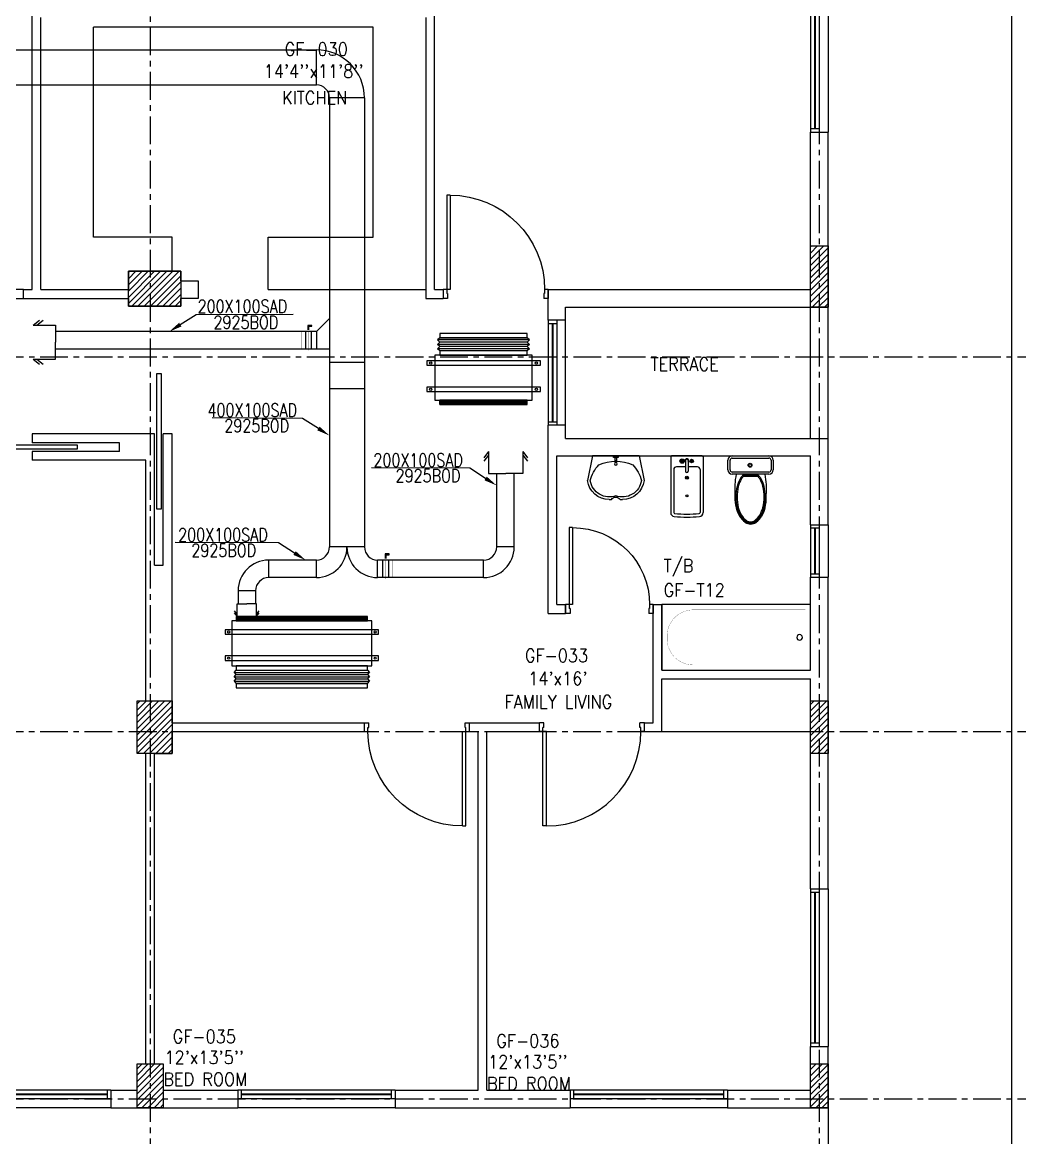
# Model space of a CAD drawing. Header units: millimetres. Extents: x -1288794 to 2153086, y -2701644 to -1335282.
# Drawn here: x 1397343 to 1408748, y -1509612 to -1496863 of the extents above; entities that cross this region are included whole.
import ezdxf

# ---------------------------------------------------------------- set-up
doc = ezdxf.new("R2010")
doc.units = ezdxf.units.MM
doc.header["$LTSCALE"] = 100
doc.header["$PDMODE"] = 34
doc.linetypes.add('CENTER', pattern=[50.8, 31.75, -6.35, 6.35, -6.35])
doc.linetypes.add('DASHED2', pattern=[9.525, 6.35, -3.175])
for name, color, linetype in [('A-ANNO-DIMS', 1, 'Continuous'), ('A-ANNO-TEXT', 8, 'Continuous'), ('A-AREA', 8, 'CENTER'), ('A-DOOR', 4, 'Continuous'), ('A-FLOR-OVHD', 4, 'DASHED2'), ('A-FLOR-PFIX', 8, 'Continuous'), ('A-FLOR-SPCL', 8, 'Continuous'), ('A-GLAZ', 5, 'Continuous'), ('A-GRID', 253, 'CENTER'), ('A-WALL-FULL', 8, 'Continuous'), ('AC- VD', 5, 'Continuous'), ('AC-FAD', 6, 'Continuous'), ('AC-FAD TEXT', 6, 'Continuous'), ('FCU-AC', 160, 'Continuous'), ('L1-E014-C22-VAC (08-08-2010)$0$ETA-AC-DAMPER', 4, 'Continuous'), ('S-COL- HACT.', 9, 'Continuous'), ('S-COL.', 8, 'Continuous')]:
    doc.layers.add(name, color=color, linetype=linetype)
doc.styles.add('ROMANS', font='romans.shx', dxfattribs={"width": 0.8})
doc.styles.add('SIMPLEX', font='simplex.shx', dxfattribs={"width": 0.8})
doc.dimstyles.new('100 of DIM2', dxfattribs={"dimscale": 0, "dimtxt": 200, "dimasz": 150, "dimexe": 75, "dimexo": 200, "dimgap": 75, "dimtad": 1, "dimdec": 0, "dimrnd": 5, "dimzin": 0, "dimdsep": 46, "dimtxsty": 'ROMANS', "dimblk": 'ARCHTICK', "dimcen": 100, "dimclrd": 94, "dimclre": 94, "dimclrt": 2, "dimadec": 0, "dimazin": 0, "dimtfac": 1, "dimtdec": 0, "dimtofl": 0, "dimtmove": 2, "dimatfit": 3, "dimldrblk": 'OPEN90', "dimfxl": 75, "dimtolj": 1, "dimtzin": 0, "dimarcsym": 0})
pattern_1 = [(45, (2502910.96, -1109556.65), (-35.355339, 35.355339), [])]

# ---------------------------------------------------------------- blocks, each defined once
blk = doc.blocks.new('D-120-R1')
for p, q in [((-80, 1180), (-40, 1180)), ((-80, 1180), (-80, 100)), ((-40, 1180), (-40, 55)), ((-1200, 100), (-1160, 100)), ((-1200, 100), (-1200, 0)), ((-1160, 100), (-1160, 55)), ((-1160, 55), (-1150, 55)), ((-1150, 55), (-1150, 0)), ((-80, 100), (0, 100)), ((-50, 55), (-40, 55)), ((-50, 55), (-50, 0)), ((-50, 0), (0, 0)), ((0, 100), (0, 0)), ((-1200, 0), (-1150, 0))]:
    blk.add_line(p, q)
at = {"linetype": 'Continuous'}
blk.add_arc((-80, 100), 1080, 90, 180, dxfattribs=at)
blk = doc.blocks.new('W-180')
for p, q in [((1800, 100), (0, 100)), ((1800, 0), (0, 0)), ((40, 0), (40, 100)), ((1760, 100), (1760, 0))]:
    blk.add_line(p, q)
at = {"linetype": 'Continuous'}
for p, q in [((1760, 53), (40, 53)), ((1760, 47), (40, 47))]:
    blk.add_line(p, q, dxfattribs=at)
blk = doc.blocks.new('LAV-4')
for p, q in [((-266, 0), (-322, -283)), ((-266, 0), (268, 0)), ((268, 0), (324, -280)), ((-48, -500), (-75, -500)), ((75, -500), (50, -500))]:
    blk.add_line(p, q)
for points in [[(-25, 0), (-25, -18), (25, -18), (25, 0)], [(-9, -20), (-9, -57), (8, -57), (8, -20)]]:
    blk.add_lwpolyline(points, close=True)
blk.add_circle((0, -91), 15.4)
for centre, radius, start, end in [((74, -366), 375, 135.3333, 167.1432), ((0, -539), 477, 66.1261, 113.874), ((-74, -366), 375, 12.5199, 44.6667), ((-75, -250), 250, 187.6784, 270), ((-75, -250), 220, 188.5814, 289.9523), ((75, -250), 220, 250.0878, 350.8515), ((75, -250), 250, 270, 353.0121), ((1, -527), 55.9, 28.7827, 151.2173), ((50, -499), 0, 238.1883, 0)]:
    blk.add_arc(centre, radius, start, end)
blk = doc.blocks.new('BIDET-1')
for p, q in [((175, 0), (-175, 0)), ((-185, -10), (-185, -649)), ((-15, -125), (-120, -125)), ((-39, -59), (-69, -59)), ((-54, -44), (-54, -74)), ((-15, -54), (-15, -174)), ((15, -54), (15, -174)), ((120, -125), (15, -125)), ((39, -59), (69, -59)), ((54, -44), (54, -74)), ((185, -10), (185, -649)), ((-150, -155), (-150, -649)), ((12, -250), (-12, -250)), ((-9, -259), (9, -241)), ((-9, -241), (9, -259)), ((0, -238), (0, -262)), ((150, -155), (150, -649))]:
    blk.add_line(p, q)
for centre, radius in [((-54, -59), 25), ((-54, -59), 20), ((-54, -59), 15.2), ((-54, -59), 10.2), ((54, -59), 20), ((54, -59), 15.2), ((54, -59), 10.2), ((0, -250), 17.5), ((0, -250), 12.5), ((0, -457), 12.5), ((0, -457), 10)]:
    blk.add_circle(centre, radius)
for centre, radius, start, end in [((-175, -10), 10, 90, 180), ((175, -10), 10, 0, 90), ((-120, -155), 30, 90, 180), ((0, -54), 20, 318.5904, 221.4096), ((0, -54), 15, 0, 180), ((120, -155), 30, 0, 90), ((0, -174), 15, 180, 0), ((-140, -649), 45, 180, 265.2062), ((-140, -649), 10, 180, 265.2062), ((0, 1020), 1720, 265.2062, 274.7938), ((0, 1020), 1685, 265.2062, 274.7938), ((140, -649), 10, 274.7938, 0), ((140, -649), 45, 274.7938, 0)]:
    blk.add_arc(centre, radius, start, end)
blk = doc.blocks.new('WC-1')
for p, q in [((-210, 0), (210, 0)), ((-260, -160), (-260, -50)), ((-235, -160), (-235, -50)), ((-210, -25), (210, -25)), ((235, -50), (235, -160)), ((260, -50), (260, -160)), ((210, -185), (-210, -185)), ((210, -210), (-210, -210)), ((91, -223), (-91, -223)), ((86, -235), (-86, -235))]:
    blk.add_line(p, q)
for radius in [22.1, 17.1]:
    blk.add_circle((-6, -107), radius)
for centre, radius, start, end in [((-210, -50), 50, 90, 180), ((-210, -50), 25, 90, 180), ((210, -50), 50, 360, 90), ((210, -50), 25, 360, 90), ((-210, -160), 50, 180, 270), ((-210, -160), 25, 180, 270), ((722, -383), 904, 168.9529, 184.0632), ((69, -365), 214, 138.4152, 149.8586), ((69, -365), 201, 139.9943, 149.8586), ((-69, -365), 201, 30.1414, 40.0057), ((-69, -365), 214, 30.1414, 41.5848), ((210, -160), 25, 270, 360), ((210, -160), 50, 270, 360), ((352, -470), 520, 166.4766, 180), ((352, -470), 507, 166.4766, 180), ((178, -428), 341, 149.8586, 166.4766), ((178, -428), 328, 149.8586, 166.4766), ((-178, -428), 328, 13.5234, 30.1414), ((-178, -428), 341, 13.5234, 30.1414), ((-352, -470), 507, 360, 13.5234), ((-352, -470), 520, 360, 13.5234), ((352, -470), 532, 177.5541, 180), ((352, -470), 532, 180, 193.5234), ((352, -470), 520, 180, 193.5234), ((352, -470), 507, 180, 193.5234), ((-352, -470), 507, 346.4766, 360), ((-352, -470), 520, 346.4766, 360), ((-352, -470), 532, 346.4766, 360), ((-352, -470), 532, 360, 2.4459), ((178, -512), 353, 193.5234, 210.1414), ((178, -512), 341, 193.5234, 210.1414), ((178, -512), 328, 193.5234, 210.1414), ((-178, -512), 328, 329.8586, 346.4766), ((-178, -512), 341, 329.8586, 346.4766), ((-178, -512), 353, 329.8586, 346.4766), ((69, -575), 226, 210.1414, 234.4972), ((69, -575), 214, 210.1414, 234.4972), ((69, -575), 201, 210.1414, 234.4972), ((0, -672), 108, 234.4972, 270), ((0, -672), 95.9, 234.4972, 270), ((0, -672), 83.4, 234.4972, 270), ((0, -672), 83.4, 270, 305.5028), ((0, -672), 95.9, 270, 305.5028), ((0, -672), 108, 270, 305.5028), ((-69, -575), 201, 305.5028, 329.8586), ((-69, -575), 214, 305.5028, 329.8586), ((-69, -575), 226, 305.5028, 329.8586)]:
    blk.add_arc(centre, radius, start, end)
at = {"linetype": 'Continuous', "ltscale": 50}
blk.add_arc((-722, -383), 904, 355.9368, 11.0471, dxfattribs=at)
blk = doc.blocks.new('W-60')
for p, q in [((600, 100), (0, 100)), ((600, 0), (0, 0)), ((40, 0), (40, 100)), ((560, 100), (560, 0))]:
    blk.add_line(p, q)
at = {"linetype": 'Continuous'}
for p, q in [((560, 53), (40, 53)), ((560, 47), (40, 47))]:
    blk.add_line(p, q, dxfattribs=at)
blk = doc.blocks.new('W-120')
for p, q in [((1200, 100), (0, 100)), ((1200, 0), (0, 0)), ((40, 0), (40, 100)), ((1160, 100), (1160, 0))]:
    blk.add_line(p, q)
at = {"linetype": 'Continuous'}
for p, q in [((1160, 53), (40, 53)), ((1160, 47), (40, 47))]:
    blk.add_line(p, q, dxfattribs=at)
blk = doc.blocks.new('D-100-R1')
for p, q in [((-80, 980), (-80, 100)), ((-80, 980), (-40, 980)), ((-40, 980), (-40, 55)), ((-1000, 100), (-1000, 0)), ((-1000, 100), (-960, 100)), ((-960, 100), (-960, 55)), ((-960, 55), (-950, 55)), ((-950, 55), (-950, 0)), ((-80, 100), (0, 100)), ((-50, 55), (-50, 0)), ((-50, 55), (-40, 55)), ((-50, 0), (0, 0)), ((0, 100), (0, 0)), ((-1000, 0), (-950, 0))]:
    blk.add_line(p, q)
at = {"linetype": 'Continuous'}
blk.add_arc((-80, 100), 880, 90, 180, dxfattribs=at)
blk = doc.blocks.new('BT-2')
blk.add_lwpolyline([(0, 750), (1700, 750), (1700, 0), (0, 0)], close=True)
at = {"const_width": 2}
blk.add_lwpolyline([(60, 690), (1340, 690, -0.414214), (1640, 390), (1640, 360, -0.414214), (1340, 60), (60, 60)], format="xyb", close=True, dxfattribs=at)
blk.add_circle((125, 375), 31.9)
blk = doc.blocks.new('_ArchTick')
at = {"color": 0, "linetype": 'ByBlock', "const_width": 0.15}
blk.add_lwpolyline([(-0.5, -0.5), (0.5, 0.5)], dxfattribs=at)
blk = doc.blocks.new('*D697')
at = {"layer": 'A-ANNO-DIMS', "color": 94, "linetype": 'Continuous', "lineweight": -2, "ltscale": 3, "transparency": 16777216}
for p, q in [((1393756, -1509469), (1393756, -1512083)), ((1406556, -1509469), (1406556, -1512083)), ((1406556, -1512008), (1393756, -1512008))]:
    blk.add_line(p, q, dxfattribs=at)
at = {"layer": 'Defpoints', "color": 0, "linetype": 'Continuous', "ltscale": 3, "transparency": 16777216}
for p in [(1393756, -1509269), (1406556, -1509269), (1393756, -1512008)]:
    blk.add_point(p, dxfattribs=at)
at = {"layer": 'A-ANNO-DIMS', "color": 94, "linetype": 'Continuous', "lineweight": -2, "ltscale": 3, "transparency": 16777216, "xscale": 150, "yscale": 150, "zscale": 150, "rotation": 180}
blk.add_blockref('_ArchTick', (1393756, -1512008), dxfattribs=at)
at = {"layer": 'A-ANNO-DIMS', "color": 94, "linetype": 'Continuous', "lineweight": -2, "ltscale": 3, "transparency": 16777216, "xscale": 150, "yscale": 150, "zscale": 150}
blk.add_blockref('_ArchTick', (1406556, -1512008), dxfattribs=at)
at = {"layer": 'A-ANNO-DIMS', "color": 2, "linetype": 'Continuous', "ltscale": 3, "transparency": 16777216, "insert": (1400156, -1511833), "char_height": 200, "attachment_point": 5, "style": 'ROMANS'}
blk.add_mtext('\\A1;12800', dxfattribs=at)
blk = doc.blocks.new('_Open90')
at = {"color": 0, "linetype": 'ByBlock', "lineweight": -2}
for p, q in [((0, 0), (-1, 0)), ((-0.5, 0.5), (0, 0)), ((0, 0), (-0.5, -0.5))]:
    blk.add_line(p, q, dxfattribs=at)
blk = doc.blocks.new('fcu-1    1.5 tr')
h = blk.add_hatch()
h.set_pattern_fill('NET', color=3)
h.paths.add_polyline_path([(78733, -1589179), (77733, -1589179), (77733, -1589229), (78733, -1589229)])
at = {"color": 3}
blk.add_lwpolyline([(77733, -1589229), (78733, -1589229), (78733, -1589179), (77733, -1589179)], close=True, dxfattribs=at)
at = {"layer": 'FCU-AC', "color": 1}
for p, q in [((78733, -1588416), (77733, -1588416)), ((77733, -1588416), (77733, -1588466)), ((78733, -1588466), (78733, -1588416)), ((77733, -1588466), (78733, -1588466)), ((78733, -1588616), (77733, -1588616)), ((77733, -1588616), (77733, -1588666)), ((77733, -1588666), (78733, -1588666)), ((78733, -1588666), (78733, -1588616))]:
    blk.add_line(p, q, dxfattribs=at)
at = {"layer": 'FCU-AC', "color": 5}
for p, q in [((77733, -1588466), (77708, -1588491)), ((78758, -1588491), (77708, -1588491)), ((77733, -1588516), (77708, -1588491)), ((77733, -1588516), (77708, -1588541)), ((78758, -1588541), (77708, -1588541)), ((77733, -1588566), (77708, -1588541)), ((77733, -1588566), (77708, -1588591)), ((78733, -1588516), (77733, -1588516)), ((78733, -1588566), (77733, -1588566)), ((78758, -1588491), (78733, -1588466)), ((78758, -1588491), (78733, -1588516)), ((78758, -1588541), (78733, -1588516)), ((78758, -1588541), (78733, -1588566)), ((78758, -1588591), (78733, -1588566)), ((78758, -1588591), (77708, -1588591)), ((77733, -1588616), (77708, -1588591)), ((78758, -1588591), (78733, -1588616))]:
    blk.add_line(p, q, dxfattribs=at)
at = {"layer": 'FCU-AC'}
for p, q in [((78733, -1588466), (77733, -1588466)), ((78788, -1588666), (77678, -1588666)), ((77678, -1588666), (77678, -1589179)), ((78788, -1589179), (78788, -1588666)), ((77678, -1589179), (78788, -1589179))]:
    blk.add_line(p, q, dxfattribs=at)
at = {"layer": 'FCU-AC', "color": 2}
for p, q in [((78733, -1588516), (77733, -1588516)), ((78733, -1588566), (77733, -1588566))]:
    blk.add_line(p, q, dxfattribs=at)
at = {"layer": 'FCU-AC', "color": 6}
for points in [[(77583, -1588779), (78883, -1588779), (78883, -1588729), (77583, -1588729)], [(77583, -1589079), (78883, -1589079), (78883, -1589029), (77583, -1589029)]]:
    blk.add_lwpolyline(points, close=True, dxfattribs=at)
for centre in [(77629, -1588755), (78837, -1588755), (77629, -1589055), (78837, -1589055)]:
    blk.add_circle(centre, 12.5, dxfattribs=at)
blk = doc.blocks.new('fcu 2.5 tr')
h = blk.add_hatch()
h.set_pattern_fill('NET', color=3)
h.paths.add_polyline_path([(83172, -1587743), (81672, -1587743), (81672, -1587793), (83172, -1587793)])
at = {"layer": 'FCU-AC'}
for p, q in [((81672, -1587030), (81647, -1587055)), ((83172, -1587030), (81672, -1587030)), ((83197, -1587055), (83172, -1587030)), ((83197, -1587055), (81647, -1587055)), ((81672, -1587080), (81647, -1587055)), ((81672, -1587080), (81647, -1587105)), ((83197, -1587105), (81647, -1587105)), ((81672, -1587130), (81647, -1587105)), ((81672, -1587130), (81647, -1587155)), ((83197, -1587155), (81647, -1587155)), ((81672, -1587180), (81647, -1587155)), ((83172, -1587080), (81672, -1587080)), ((83172, -1587080), (81672, -1587080)), ((83172, -1587130), (81672, -1587130)), ((83172, -1587130), (81672, -1587130)), ((83197, -1587055), (83172, -1587080)), ((83197, -1587105), (83172, -1587080)), ((83197, -1587105), (83172, -1587130)), ((83197, -1587155), (83172, -1587130)), ((83197, -1587155), (83172, -1587180))]:
    blk.add_line(p, q, dxfattribs=at)
at = {"layer": 'FCU-AC', "color": 1}
for p, q in [((83172, -1586980), (81672, -1586980)), ((81672, -1586980), (81672, -1587030)), ((81672, -1587030), (83172, -1587030)), ((83172, -1587030), (83172, -1586980)), ((83172, -1587180), (81672, -1587180)), ((81672, -1587180), (81672, -1587230)), ((81672, -1587230), (83172, -1587230)), ((83172, -1587230), (83172, -1587180))]:
    blk.add_line(p, q, dxfattribs=at)
at = {"layer": 'FCU-AC'}
blk.add_lwpolyline([(81622, -1587743), (83222, -1587743), (83222, -1587230), (81622, -1587230)], close=True, dxfattribs=at)
at = {"layer": 'FCU-AC', "color": 6}
for points in [[(81547, -1587343), (83297, -1587343), (83297, -1587293), (81547, -1587293)], [(81547, -1587643), (83297, -1587643), (83297, -1587593), (81547, -1587593)]]:
    blk.add_lwpolyline(points, close=True, dxfattribs=at)
at = {"layer": 'FCU-AC', "color": 3}
blk.add_lwpolyline([(81672, -1587793), (83172, -1587793), (83172, -1587743), (81672, -1587743)], close=True, dxfattribs=at)
at = {"layer": 'FCU-AC', "color": 6}
for centre in [(81584, -1587318), (83259, -1587318), (81584, -1587618), (83259, -1587618)]:
    blk.add_circle(centre, 12.5, dxfattribs=at)
blk = doc.blocks.new('*U712')
at = {"layer": 'L1-E014-C22-VAC (08-08-2010)$0$ETA-AC-DAMPER', "color": 5}
for p, q in [((-33, 0), (-33, 200)), ((33, 0), (33, 200))]:
    blk.add_line(p, q, dxfattribs=at)
for points, const_width in [([(-91, 200), (91, 200)], 1.82), ([(0, 0), (0, 214)], 1.5), ([(-91, 0), (91, 0)], 1.82), ([(-48, 0), (-48, -20), (48, -20), (48, 0)], 1.5)]:
    blk.add_lwpolyline(points, dxfattribs=dict(at, const_width=const_width))
at = {"layer": 'L1-E014-C22-VAC (08-08-2010)$0$ETA-AC-DAMPER', "color": 5, "const_width": 1.82}
blk.add_lwpolyline([(75, 200), (75, 0), (-75, 0), (-75, 200)], close=True, dxfattribs=at)
at = {"layer": 'L1-E014-C22-VAC (08-08-2010)$0$ETA-AC-DAMPER', "color": 5}
blk.add_lwpolyline([(6, -20), (6, -62), (40, -62), (40, -72), (-6, -72), (-6, -20)], dxfattribs=at)
blk = doc.blocks.new('FAD OUTLET')
at = {"layer": 'AC-FAD'}
for p, q in [((-253, 196), (-182, 251)), ((-253, 196), (0, 196)), ((-212, 196), (-141, 251)), ((0, 196), (0, 0)), ((0, -196), (0, 0)), ((-253, -196), (0, -196)), ((-253, -196), (-182, -251)), ((-212, -196), (-141, -251))]:
    blk.add_line(p, q, dxfattribs=at)

msp = doc.modelspace()

# ---------------------------------------------------------------- hatches: boundary and pattern name
at = {"layer": 'S-COL- HACT.', "linetype": 'Continuous', "ltscale": 3}
h = msp.add_hatch(dxfattribs=at)
h.set_pattern_fill('ANSI31', color=256, scale=400, style=0)
h.set_pattern_definition(pattern_1)
h.paths.add_polyline_path([(1406355.8, -1500118.6), (1406355.8, -1499418.6), (1406555.8, -1499418.6), (1406555.8, -1500118.6)])
h = msp.add_hatch(dxfattribs=at)
h.set_pattern_fill('ANSI31', color=256, scale=400, style=0)
h.set_pattern_definition([(45, (2502910.96, -1109546.65), (-35.355339, 35.355339), [])])
h.paths.add_polyline_path([(1398555.8, -1499708.6), (1399155.8, -1499708.6), (1399155.8, -1500108.6), (1398555.8, -1500108.6)])
h = msp.add_hatch(dxfattribs=at)
h.set_pattern_fill('ANSI31', color=256, scale=400, style=0)
h.set_pattern_definition(pattern_1)
h.paths.add_polyline_path([(1398655.8, -1505218.6), (1398655.8, -1504618.6), (1399055.8, -1504618.6), (1399055.8, -1505218.6)])
h = msp.add_hatch(dxfattribs=at)
h.set_pattern_fill('ANSI31', color=256, scale=400, style=0)
h.set_pattern_definition(pattern_1)
h.paths.add_polyline_path([(1406355.8, -1505218.6), (1406355.8, -1504618.6), (1406555.8, -1504618.6), (1406555.8, -1505218.6)])
h = msp.add_hatch(dxfattribs=at)
h.set_pattern_fill('ANSI31', color=256, scale=400, style=0)
h.set_pattern_definition(pattern_1)
h.paths.add_polyline_path([(1398655.8, -1509268.6), (1398655.8, -1508768.6), (1398955.8, -1508768.6), (1398955.8, -1509268.6)])
h = msp.add_hatch(dxfattribs=at)
h.set_pattern_fill('ANSI31', color=256, scale=400, style=0)
h.set_pattern_definition(pattern_1)
h.paths.add_polyline_path([(1406555.8, -1508768.6), (1406555.8, -1509268.6), (1406355.8, -1509268.6), (1406355.8, -1508768.6)])

# ---------------------------------------------------------------- linework, layer by layer
at = {"layer": 'A-AREA', "ltscale": 15}
msp.add_line((1408655.8, -1512568.6), (1408655.8, -1469568.6), dxfattribs=at)
at = {"layer": 'A-DOOR', "ltscale": 3}
for points in [[(1398930.8, -1502426.2), (1398880.8, -1502426.2), (1398880.8, -1500876.2), (1398930.8, -1500876.2), (1398930.8, -1502426.2)], [(1397971.8, -1501693.6), (1397971.8, -1501743.6), (1396921.8, -1501743.6), (1396921.8, -1501693.6), (1397971.8, -1501693.6)]]:
    msp.add_lwpolyline(points, dxfattribs=at)
at = {"layer": 'A-FLOR-OVHD', "linetype": 'Continuous', "ltscale": 3}
for p, q in [((1397355.8, -1499918.6), (1395555.8, -1499918.6)), ((1395555.8, -1500018.6), (1397355.8, -1500018.6))]:
    msp.add_line(p, q, dxfattribs=at)
at = {"layer": 'A-FLOR-OVHD', "ltscale": 3}
msp.add_lwpolyline([(1406555.8, -1509268.6), (1406555.8, -1510568.6), (1393755.8, -1510568.6), (1393755.8, -1509268.6), (1392455.8, -1509268.6), (1392455.8, -1510568.6), (1388155.8, -1510568.6), (1388155.8, -1510168.6), (1386555.8, -1510168.6), (1386555.8, -1510568.6), (1379555.8, -1510568.6), (1379555.8, -1500918.6), (1378555.8, -1500918.6), (1378555.8, -1496418.6)], dxfattribs=at)
msp.add_lwpolyline([(1406555.8, -1509268.6), (1406555.8, -1510568.6), (1393755.8, -1510568.6), (1393755.8, -1509268.6), (1392455.8, -1509268.6), (1392455.8, -1510568.6), (1388155.8, -1510568.6), (1388155.8, -1510168.6), (1386555.8, -1510168.6), (1386555.8, -1510568.6), (1379555.8, -1510568.6), (1379555.8, -1500918.6), (1378555.8, -1500918.6), (1378555.8, -1496418.6)], dxfattribs=at)
at = {"layer": 'A-FLOR-SPCL', "ltscale": 3}
for p, q in [((1401355.8, -1496918.6), (1398155.8, -1496918.6)), ((1398155.8, -1499318.6), (1398155.8, -1496918.6)), ((1401355.8, -1499318.6), (1401355.8, -1496918.6)), ((1399055.8, -1499318.6), (1398155.8, -1499318.6)), ((1399055.8, -1499708.6), (1399055.8, -1499318.6)), ((1400155.8, -1499918.6), (1400155.8, -1499318.6)), ((1400155.8, -1499318.6), (1401355.8, -1499318.6)), ((1400155.8, -1499918.6), (1401955.8, -1499918.6)), ((1402055.8, -1499918.6), (1402155.8, -1499918.6)), ((1401955.8, -1500018.6), (1402155.8, -1500018.6)), ((1406355.8, -1501618.6), (1406355.8, -1500118.6)), ((1406555.8, -1501618.6), (1406555.8, -1500118.6)), ((1404655.8, -1504968.6), (1406355.8, -1504968.6))]:
    msp.add_line(p, q, dxfattribs=at)
at = {"layer": 'A-GLAZ', "ltscale": 3}
for p, q in [((1406555.8, -1496318.6), (1406555.8, -1498118.6)), ((1403555.8, -1501468.6), (1403555.8, -1500268.6)), ((1406555.8, -1502606), (1406555.8, -1503206)), ((1406555.8, -1506768.6), (1406555.8, -1508568.6)), ((1398355.8, -1509268.6), (1396555.8, -1509268.6)), ((1401605.8, -1509268.6), (1399805.8, -1509268.6)), ((1405405.8, -1509268.6), (1403605.8, -1509268.6))]:
    msp.add_line(p, q, dxfattribs=at)
at = {"layer": 'A-GRID', "ltscale": 0.1}
for p, q in [((1398805.8, -1466442.6), (1398805.8, -1514577)), ((1406455.8, -1466442.6), (1406455.8, -1514577)), ((1369100, -1500687.6), (1412639.6, -1500687.6)), ((1369098.6, -1504968.6), (1412638.2, -1504968.6)), ((1369098.6, -1509168.6), (1412638.2, -1509168.6))]:
    msp.add_line(p, q, dxfattribs=at)
at = {"layer": 'A-WALL-FULL', "ltscale": 3}
for p, q in [((1402055.8, -1499918.6), (1402055.8, -1494518.6)), ((1397455.8, -1499918.6), (1397455.8, -1496018.6)), ((1397555.8, -1499918.6), (1397555.8, -1496807.9)), ((1401955.8, -1496807.9), (1401955.8, -1500018.6)), ((1406355.8, -1498118.6), (1406555.8, -1498118.6)), ((1406355.8, -1499918.6), (1406355.8, -1498118.6)), ((1406555.8, -1500118.6), (1406555.8, -1498118.6)), ((1397355.8, -1500018.6), (1397355.8, -1499918.6)), ((1397355.8, -1499918.6), (1397455.8, -1499918.6)), ((1397555.8, -1499918.6), (1398555.8, -1499918.6)), ((1403355.8, -1500268.6), (1403355.8, -1499918.6)), ((1403355.8, -1499918.6), (1406355.8, -1499918.6)), ((1397355.8, -1500018.6), (1398555.8, -1500018.6)), ((1403555.8, -1500118.6), (1406555.8, -1500118.6)), ((1403555.8, -1500268.6), (1403555.8, -1500118.6)), ((1403555.8, -1500268.6), (1403355.8, -1500268.6)), ((1403355.8, -1503618.6), (1403355.8, -1501468.6)), ((1403555.8, -1501468.6), (1403355.8, -1501468.6)), ((1403555.8, -1501618.6), (1403555.8, -1501468.6)), ((1398755.8, -1501568.6), (1397455.8, -1501568.6)), ((1397455.8, -1501568.6), (1397455.8, -1501668.6)), ((1398855.8, -1501568.6), (1398755.8, -1501568.6)), ((1398855.8, -1503068.6), (1398855.8, -1501568.6)), ((1398955.8, -1503068.6), (1398955.8, -1501568.6)), ((1399055.8, -1501568.6), (1398955.8, -1501568.6)), ((1399055.8, -1504868.6), (1399055.8, -1501568.6)), ((1403555.8, -1501618.6), (1406555.8, -1501618.6)), ((1406555.8, -1502606), (1406555.8, -1501618.6)), ((1398455.8, -1501668.6), (1397455.8, -1501668.6)), ((1398455.8, -1501768.6), (1398455.8, -1501668.6)), ((1398455.8, -1501768.6), (1397455.8, -1501768.6)), ((1397455.8, -1501768.6), (1397455.8, -1501868.6)), ((1398755.8, -1501868.6), (1397455.8, -1501868.6)), ((1398755.8, -1504618.6), (1398755.8, -1501868.6)), ((1403455.8, -1501818.6), (1406355.8, -1501818.6)), ((1403455.8, -1503518.6), (1403455.8, -1501818.6)), ((1406355.8, -1502606), (1406355.8, -1501818.6)), ((1406355.8, -1502606), (1406555.8, -1502606)), ((1398855.8, -1503068.6), (1398955.8, -1503068.6)), ((1406355.8, -1503206), (1406555.8, -1503206)), ((1406355.8, -1504268.6), (1406355.8, -1503206)), ((1406555.8, -1506768.6), (1406555.8, -1503206)), ((1403455.8, -1503518.6), (1403555.8, -1503518.6)), ((1403555.8, -1503618.6), (1403555.8, -1503518.6)), ((1404555.8, -1504868.6), (1404555.8, -1503518.6)), ((1404555.8, -1503518.6), (1404655.8, -1503518.6)), ((1404655.8, -1504268.6), (1404655.8, -1503518.6)), ((1403355.8, -1503618.6), (1403555.8, -1503618.6)), ((1404655.8, -1504268.6), (1406355.8, -1504268.6)), ((1404655.8, -1504968.6), (1404655.8, -1504368.6)), ((1404655.8, -1504368.6), (1406355.8, -1504368.6)), ((1406355.8, -1506768.6), (1406355.8, -1504368.6)), ((1399055.8, -1504868.6), (1401255.8, -1504868.6)), ((1401255.8, -1504968.6), (1401255.8, -1504868.6)), ((1402455.8, -1504868.6), (1403255.8, -1504868.6)), ((1402455.8, -1504968.6), (1402455.8, -1504868.6)), ((1403255.8, -1504968.6), (1403255.8, -1504868.6)), ((1404455.8, -1504868.6), (1404555.8, -1504868.6)), ((1404455.8, -1504968.6), (1404455.8, -1504868.6)), ((1399055.8, -1504968.6), (1401255.8, -1504968.6)), ((1402455.8, -1504968.6), (1402555.8, -1504968.6)), ((1402555.8, -1509068.6), (1402555.8, -1504968.6)), ((1402655.8, -1504968.6), (1403255.8, -1504968.6)), ((1402655.8, -1509068.6), (1402655.8, -1504968.6)), ((1404455.8, -1504968.6), (1404655.8, -1504968.6)), ((1398755.8, -1508768.6), (1398755.8, -1505218.6)), ((1398855.8, -1508768.6), (1398855.8, -1505218.6)), ((1406355.8, -1506768.6), (1406555.8, -1506768.6)), ((1406355.8, -1509068.6), (1406355.8, -1508568.6)), ((1406355.8, -1508568.6), (1406555.8, -1508568.6)), ((1406555.8, -1509268.6), (1406555.8, -1508568.6)), ((1398355.8, -1509068.6), (1398655.8, -1509068.6)), ((1398355.8, -1509068.6), (1398355.8, -1509268.6)), ((1398955.8, -1509068.6), (1399805.8, -1509068.6)), ((1399805.8, -1509068.6), (1399805.8, -1509268.6)), ((1401605.8, -1509068.6), (1402555.8, -1509068.6)), ((1401605.8, -1509068.6), (1401605.8, -1509268.6)), ((1402655.8, -1509068.6), (1403605.8, -1509068.6)), ((1403605.8, -1509068.6), (1403605.8, -1509268.6)), ((1405405.8, -1509068.6), (1406355.8, -1509068.6)), ((1405405.8, -1509068.6), (1405405.8, -1509268.6)), ((1398355.8, -1509268.6), (1399805.8, -1509268.6)), ((1401605.8, -1509268.6), (1403605.8, -1509268.6)), ((1405405.8, -1509268.6), (1406555.8, -1509268.6))]:
    msp.add_line(p, q, dxfattribs=at)
at = {"layer": 'A-WALL-FULL', "linetype": 'Continuous', "ltscale": 3}
for p, q in [((1399155.8, -1499708.6), (1398555.8, -1499708.6)), ((1398555.8, -1499708.6), (1398555.8, -1499918.6)), ((1399155.8, -1499818.6), (1399155.8, -1499708.6)), ((1399155.8, -1499818.6), (1399355.8, -1499818.6)), ((1399355.8, -1499818.6), (1399355.8, -1500018.6)), ((1398555.8, -1500018.6), (1398555.8, -1500108.6)), ((1399355.8, -1500018.6), (1399155.8, -1500018.6)), ((1399155.8, -1500108.6), (1399155.8, -1500018.6)), ((1398555.8, -1500108.6), (1399155.8, -1500108.6)), ((1398655.8, -1505218.6), (1398655.8, -1504618.6)), ((1398655.8, -1504618.6), (1398755.8, -1504618.6)), ((1399055.8, -1505218.6), (1399055.8, -1504968.6)), ((1398755.8, -1505218.6), (1398655.8, -1505218.6)), ((1398855.8, -1505218.6), (1399055.8, -1505218.6)), ((1398655.8, -1509068.6), (1398655.8, -1508768.6)), ((1398655.8, -1508768.6), (1398755.8, -1508768.6)), ((1398855.8, -1508768.6), (1398955.8, -1508768.6)), ((1398955.8, -1508768.6), (1398955.8, -1509068.6))]:
    msp.add_line(p, q, dxfattribs=at)
at = {"layer": 'AC-FAD'}
for p, q in [((1397241.5, -1497178.1, 0), (1400705.8, -1497178.1)), ((1400705.8, -1497578.1), (1400705.8, -1497178.1)), ((1397241.5, -1497578.1), (1400705.8, -1497578.1)), ((1400855.8, -1497728.1), (1400855.8, -1502860.1)), ((1401255.8, -1497728.1), (1400855.8, -1497728.1)), ((1401255.8, -1497728.1), (1401255.8, -1502860.1)), ((1400855.8, -1500249), (1400705.8, -1500399)), ((1400705.8, -1500399), (1397725.4, -1500399)), ((1400705.8, -1500399), (1400705.8, -1500599)), ((1400855.8, -1500599), (1397725.4, -1500599)), ((1400855.8, -1500749), (1401255.8, -1500749)), ((1400855.8, -1501049), (1401255.8, -1501049)), ((1402767.4, -1502860.1), (1402767.4, -1502023.2)), ((1402967.4, -1502860.1), (1402967.4, -1502023.2)), ((1401255.8, -1502860.1), (1400855.8, -1502860.1)), ((1402967.4, -1502860.1), (1402767.4, -1502860.1)), ((1400705.8, -1503010.1), (1400161.1, -1503010.1)), ((1400161.1, -1503210.1), (1400161.1, -1503010.1)), ((1400705.8, -1503210.1), (1400705.8, -1503010.1)), ((1402617.4, -1503010.1), (1401405.8, -1503010.1)), ((1401405.8, -1503210.1), (1401405.8, -1503010.1)), ((1402617.4, -1503210.1), (1402617.4, -1503010.1, 0)), ((1400705.8, -1503210.1), (1400161.1, -1503210.1)), ((1402617.4, -1503210.1), (1401405.8, -1503210.1)), ((1399811.1, -1503360.1), (1399811.1, -1503507.9)), ((1400011.1, -1503360.1), (1399811.1, -1503360.1)), ((1400011.1, -1503360.1), (1400011.1, -1503507.9))]:
    msp.add_line(p, q, dxfattribs=at)
for centre, radius, start, end in [((1400705.8, -1497728.1, 0), 550, 0, 90), ((1400705.8, -1497728.1, 0), 150, 0, 90), ((1400705.8, -1502860.1), 150, 270, 0), ((1400705.8, -1502860.1), 350, 270, 0), ((1401405.8, -1502860.1), 350, 180, 270), ((1401405.8, -1502860.1), 150, 180, 270), ((1402617.4, -1502860.1, 0), 150, 270, 0), ((1402617.4, -1502860.1, 0), 350, 270, 0), ((1400161.1, -1503360.1), 350, 90, 180), ((1400161.1, -1503360.1), 150, 90, 180)]:
    msp.add_arc(centre, radius, start, end, dxfattribs=at)
at = {"layer": 'AC-FAD TEXT'}
for points in [[(1399149.9, -1500318.5), (1399332, -1500202.7), (1400441.7, -1500197.7)], [(1400729.2, -1501505.9), (1400547.1, -1501390), (1399513.1, -1501385.4)], [(1402640.8, -1502076.8), (1402458.7, -1501960.9), (1401337.5, -1501955.9)], [(1400456.6, -1502929.6), (1400274.5, -1502813.8), (1399089.4, -1502808.4)]]:
    msp.add_lwpolyline(points, dxfattribs=at)
for points in [[(1399136.5, -1500297.4), (1399023.4, -1500399), (1399163.4, -1500339.6)], [(1400742.6, -1501484.8), (1400855.8, -1501586.4), (1400715.8, -1501527)], [(1402654.2, -1502055.7), (1402767.4, -1502157.3), (1402627.4, -1502097.9)], [(1400470, -1502908.5), (1400583.1, -1503010.1), (1400443.1, -1502950.7)]]:
    msp.add_solid(points, dxfattribs=at)
at = {"layer": 'S-COL.', "linetype": 'Continuous', "ltscale": 3}
for points in [[(1406355.8, -1500118.6), (1406355.8, -1499418.6), (1406555.8, -1499418.6), (1406555.8, -1500118.6)], [(1406355.8, -1500118.6), (1406355.8, -1499418.6), (1406555.8, -1499418.6), (1406555.8, -1500118.6)], [(1406355.8, -1500118.6), (1406355.8, -1499418.6), (1406555.8, -1499418.6), (1406555.8, -1500118.6)], [(1398555.8, -1499708.6), (1399155.8, -1499708.6), (1399155.8, -1500108.6), (1398555.8, -1500108.6)], [(1398555.8, -1499708.6), (1399155.8, -1499708.6), (1399155.8, -1500108.6), (1398555.8, -1500108.6)], [(1398555.8, -1499708.6), (1399155.8, -1499708.6), (1399155.8, -1500108.6), (1398555.8, -1500108.6)], [(1398655.8, -1505218.6), (1398655.8, -1504618.6), (1399055.8, -1504618.6), (1399055.8, -1505218.6)], [(1398655.8, -1505218.6), (1398655.8, -1504618.6), (1399055.8, -1504618.6), (1399055.8, -1505218.6)], [(1398655.8, -1505218.6), (1398655.8, -1504618.6), (1399055.8, -1504618.6), (1399055.8, -1505218.6)], [(1406355.8, -1505218.6), (1406355.8, -1504618.6), (1406555.8, -1504618.6), (1406555.8, -1505218.6)], [(1406355.8, -1505218.6), (1406355.8, -1504618.6), (1406555.8, -1504618.6), (1406555.8, -1505218.6)], [(1406355.8, -1505218.6), (1406355.8, -1504618.6), (1406555.8, -1504618.6), (1406555.8, -1505218.6)], [(1398655.8, -1509268.6), (1398655.8, -1508768.6), (1398955.8, -1508768.6), (1398955.8, -1509268.6)], [(1398655.8, -1509268.6), (1398655.8, -1508768.6), (1398955.8, -1508768.6), (1398955.8, -1509268.6)], [(1398655.8, -1509268.6), (1398655.8, -1508768.6), (1398955.8, -1508768.6), (1398955.8, -1509268.6)], [(1406555.8, -1508768.6), (1406555.8, -1509268.6), (1406355.8, -1509268.6), (1406355.8, -1508768.6)], [(1406555.8, -1508768.6), (1406555.8, -1509268.6), (1406355.8, -1509268.6), (1406355.8, -1508768.6)], [(1406555.8, -1508768.6), (1406555.8, -1509268.6), (1406355.8, -1509268.6), (1406355.8, -1508768.6)]]:
    msp.add_lwpolyline(points, close=True, dxfattribs=at)

# ---------------------------------------------------------------- block references
at = {"layer": 'A-DOOR', "ltscale": 3, "xscale": -1}
for name, p in [('D-120-R1', (1402155.8, -1500018.6)), ('D-100-R1', (1403555.8, -1503618.6))]:
    msp.add_blockref(name, p, dxfattribs=at)
at = {"layer": 'A-DOOR', "ltscale": 3, "xscale": -1, "rotation": 180}
msp.add_blockref('D-120-R1', (1402455.8, -1504868.6), dxfattribs=at)
at = {"layer": 'A-DOOR', "ltscale": 3, "rotation": 180}
msp.add_blockref('D-120-R1', (1403255.8, -1504868.6), dxfattribs=at)
at = {"layer": 'A-FLOR-PFIX', "ltscale": 3, "xscale": -1}
for name, p in [('LAV-4', (1404129.8, -1501818.6)), ('BT-2', (1406355.8, -1504268.6))]:
    msp.add_blockref(name, p, dxfattribs=at)
at = {"layer": 'A-FLOR-PFIX', "ltscale": 3}
for name, p in [('BIDET-1', (1404942.3, -1501818.6)), ('WC-1', (1405670.5, -1501818.6))]:
    msp.add_blockref(name, p, dxfattribs=at)
at = {"layer": 'A-GLAZ', "ltscale": 3, "xscale": -1}
for name, p, rotation in [('W-180', (1406355.8, -1498118.6), 270), ('W-120', (1403355.8, -1501468.6), 270), ('W-60', (1406355.8, -1503206), 270), ('W-180', (1406355.8, -1508568.6), 270), ('W-180', (1396555.8, -1509068.6), 180), ('W-180', (1399805.8, -1509068.6), 180), ('W-180', (1403605.8, -1509068.6), 180)]:
    msp.add_blockref(name, p, dxfattribs=dict(at, rotation=rotation))
at = {"layer": 'AC- VD', "xscale": -1, "rotation": 180}
for p in [(1400615, -1500399), (1401496.5, -1503010.1)]:
    msp.add_blockref('*U712', p, dxfattribs=at)
at = {"layer": 'AC-FAD'}
msp.add_blockref('FAD OUTLET', (1397722.2, -1500519.3), dxfattribs=at)
at = {"layer": 'AC-FAD', "rotation": 270}
msp.add_blockref('FAD OUTLET', (1402870.3, -1502021.6), dxfattribs=at)
at = {"layer": 'AC-FAD', "xscale": 0.5601885965080957, "yscale": 0.5601885965080957, "zscale": 0.5601885965080957, "rotation": 90}
msp.add_blockref('FAD OUTLET', (1399910.9, -1503509.3), dxfattribs=at)
at = {"layer": 'FCU-AC'}
msp.add_blockref('fcu-1    1.5 tr', (1324383.8, 87997.1), dxfattribs=at)
at = {"layer": 'FCU-AC', "color": 3, "rotation": 180}
msp.add_blockref('fcu 2.5 tr', (1482961.6, -3091448.7), dxfattribs=at)

# ---------------------------------------------------------------- texts
at = {"layer": 'A-ANNO-TEXT', "style": 'ROMANS', "width": 0.9}
for s, p in [('GF-030', (1400343, -1497244.4)), ("14'4''x11'8''", (1400103.8, -1497497.2)), ('KITCHEN', (1400313.1, -1497800.6)), ('TERRACE', (1404525.2, -1500845.9)), ('T/B', (1404675.7, -1503148.8)), ('GF-T12', (1404675.7, -1503427.8)), ('GF-033', (1403089.9, -1504174.8)), ("14'x16'", (1403127.4, -1504437.6)), ('FAMILY LIVING', (1402857.3, -1504705.1)), ('GF-035', (1399062.9, -1508530.3)), ('GF-036', (1402762.9, -1508580.3)), ("12'x13'5''", (1398968.6, -1508769)), ("12'x13'5''", (1402668.6, -1508819)), ('BED ROOM', (1398955.8, -1509018.6)), ('BED ROOM', (1402655.8, -1509068.6))]:
    msp.add_text(s, height=150, dxfattribs=at).set_placement(p)
at = {"layer": 'AC-FAD TEXT', "style": 'SIMPLEX', "width": 0.8}
for s, p in [('200X100SAD', (1399348.2, -1500184.5)), ('2925BOD', (1399529.8, -1500366.8)), ('400X100SAD', (1399460.9, -1501371.8)), ('2925BOD', (1399653.5, -1501549.1)), ('200X100SAD', (1401357.5, -1501942.7)), ('2925BOD', (1401611.6, -1502120)), ('200X100SAD', (1399125.6, -1502795.6)), ('2925BOD', (1399276, -1502972.9))]:
    msp.add_text(s, height=150, dxfattribs=at).set_placement(p)

# ---------------------------------------------------------------- dimensions: what is measured, and where the dimension line sits
at = {"layer": 'A-ANNO-DIMS', "linetype": 'Continuous', "ltscale": 3}
dim = msp.add_linear_dim(base=(1393755.8, -1512007.6), p1=(1406555.8, -1509268.6), p2=(1393755.8, -1509268.6), dimstyle='100 of DIM2', override={"dimscale": 1}, dxfattribs=at)
dim.commit()
dim.dimension.update_dxf_attribs({"geometry": '*D697', "text_midpoint": (1400155.8, -1511832.6)})

doc.saveas('drawing.dxf')
